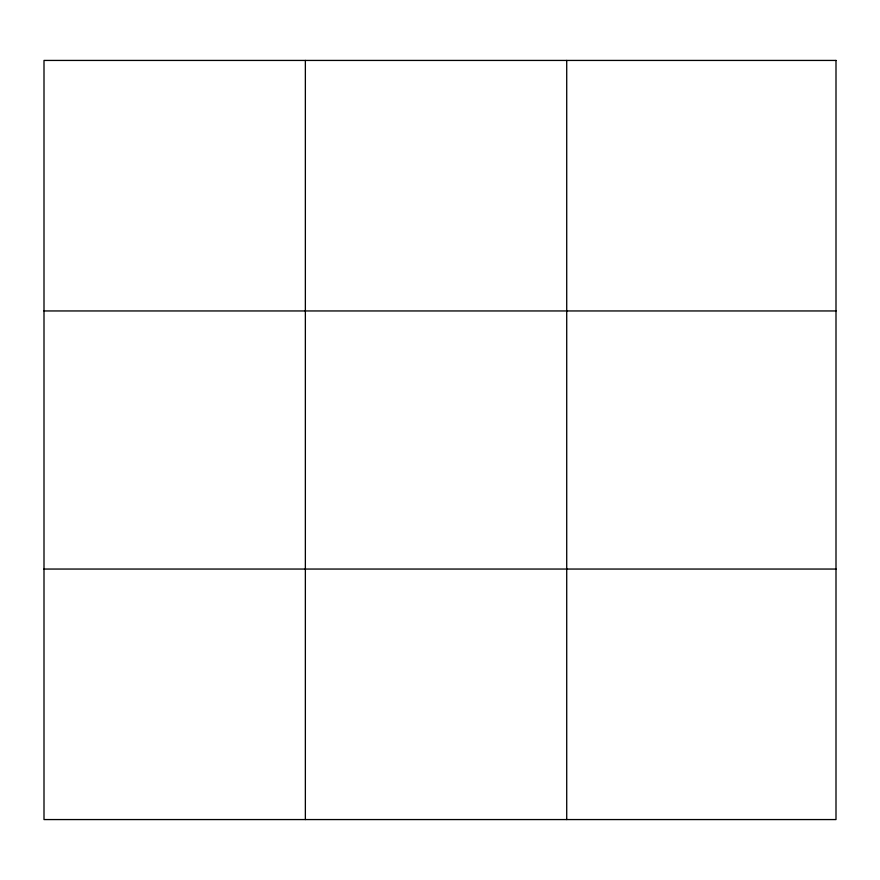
<?xml version="1.0" encoding="UTF-8"?>
<svg xmlns="http://www.w3.org/2000/svg" width="880" height="880" viewBox="0 0 880 880"><rect width="100%" height="100%" fill="white"/><g stroke="black" fill="none" stroke-linecap="round" stroke-linejoin="round"><path stroke-width="1.32" d="M305.36 60.434L305.36 819.566M566.72 60.434L566.72 819.566M44 310.948L836 310.948M44 569.052L836 569.052M836 60.434L836 819.566L44 819.566L44 60.434L836 60.434"/></g></svg>
